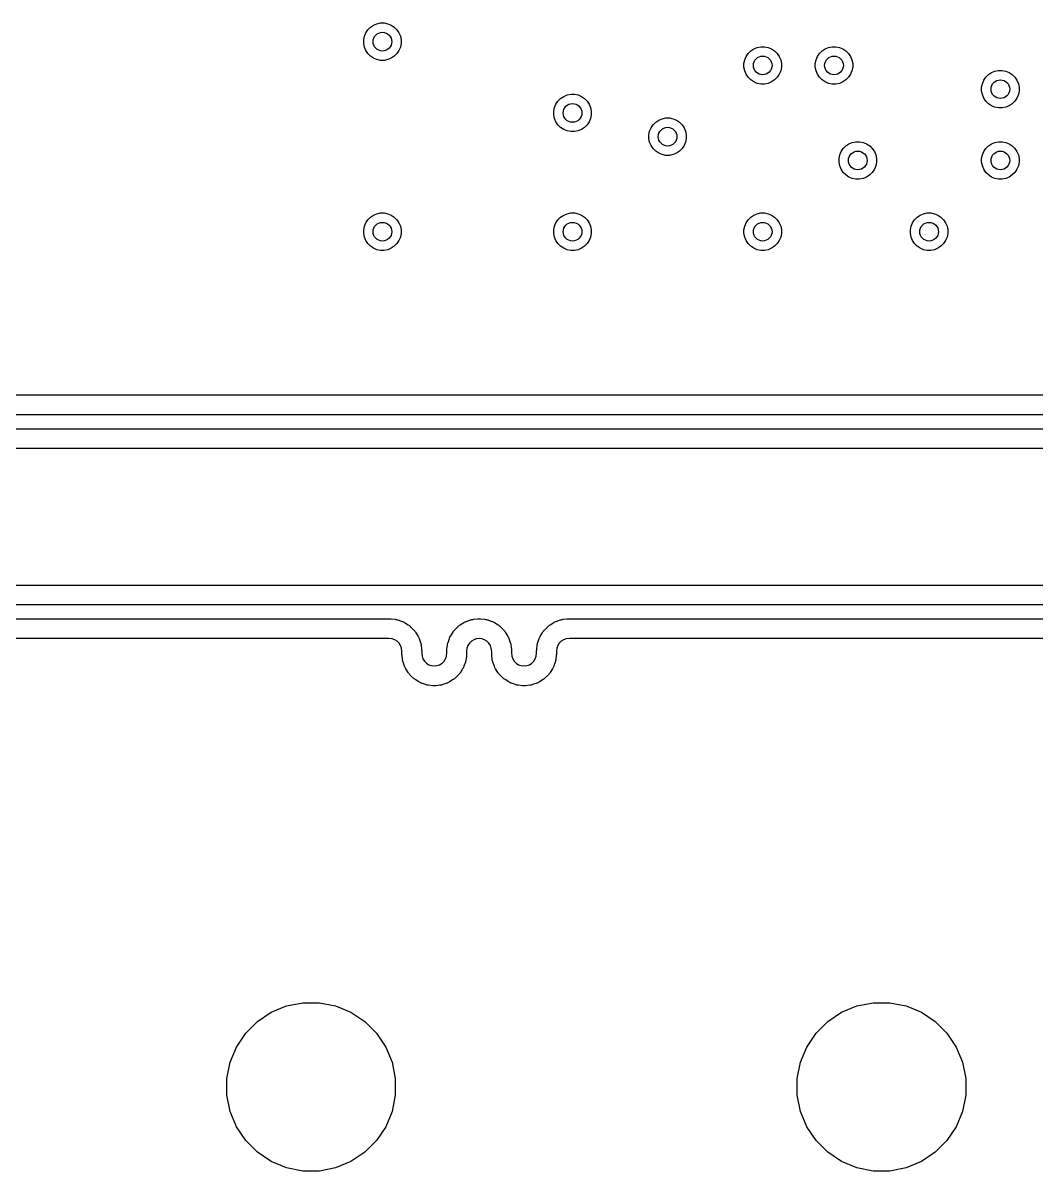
# Model space of a CAD drawing. Extents: x 4.56 to 8.94, y -5.14 to -1.89.
# Drawn here: x 6.748 to 7.281, y -3.644 to -3.04 of the extents above; entities that cross this region are included whole.
import ezdxf

# ---------------------------------------------------------------- set-up
doc = ezdxf.new("R2010")
doc.units = 0
doc.header["$MEASUREMENT"] = 0
doc.layers.add('BLACK', color=7, linetype='CONTINUOUS')

msp = doc.modelspace()

# ---------------------------------------------------------------- linework, layer by layer
at = {"layer": 'BLACK', "linetype": 'CONTINUOUS'}
for p, q in [((6.92878, -3.04534), (6.92985, -3.04373)), ((6.92985, -3.04373), (6.93123, -3.04235)), ((6.93123, -3.04235), (6.93284, -3.04128)), ((6.93284, -3.04128), (6.93463, -3.04054)), ((6.93463, -3.04054), (6.93653, -3.04016)), ((6.93653, -3.04016), (6.93847, -3.04016)), ((6.93847, -3.04016), (6.94037, -3.04054)), ((6.94037, -3.04054), (6.94216, -3.04128)), ((6.94216, -3.04128), (6.94377, -3.04235)), ((6.94377, -3.04235), (6.94515, -3.04373)), ((6.94515, -3.04373), (6.94622, -3.04534)), ((6.92766, -3.04903), (6.92804, -3.04713)), ((6.92766, -3.05097), (6.92766, -3.04903)), ((6.92804, -3.04713), (6.92878, -3.04534)), ((6.94622, -3.04534), (6.94696, -3.04713)), ((6.94696, -3.04713), (6.94734, -3.04903)), ((6.94734, -3.04903), (6.94734, -3.05097)), ((6.92804, -3.05287), (6.92766, -3.05097)), ((6.92878, -3.05466), (6.92804, -3.05287)), ((6.92985, -3.05627), (6.92878, -3.05466)), ((6.93123, -3.05765), (6.92985, -3.05627)), ((6.94515, -3.05627), (6.94377, -3.05765)), ((6.94622, -3.05466), (6.94515, -3.05627)), ((6.94696, -3.05287), (6.94622, -3.05466)), ((6.94734, -3.05097), (6.94696, -3.05287)), ((7.12878, -3.05784), (7.12985, -3.05623)), ((7.12985, -3.05623), (7.13123, -3.05485)), ((7.13123, -3.05485), (7.13284, -3.05378)), ((7.13284, -3.05378), (7.13463, -3.05304)), ((7.13463, -3.05304), (7.13653, -3.05266)), ((7.13653, -3.05266), (7.13847, -3.05266)), ((7.13847, -3.05266), (7.14037, -3.05304)), ((7.14037, -3.05304), (7.14216, -3.05378)), ((7.14216, -3.05378), (7.14377, -3.05485)), ((7.14377, -3.05485), (7.14515, -3.05623)), ((7.14515, -3.05623), (7.14622, -3.05784)), ((7.16628, -3.05784), (7.16735, -3.05623)), ((7.16735, -3.05623), (7.16873, -3.05485)), ((7.16873, -3.05485), (7.17034, -3.05378)), ((7.17034, -3.05378), (7.17213, -3.05304)), ((7.17213, -3.05304), (7.17403, -3.05266)), ((7.17403, -3.05266), (7.17597, -3.05266)), ((7.17597, -3.05266), (7.17787, -3.05304)), ((7.17787, -3.05304), (7.17966, -3.05378)), ((7.17966, -3.05378), (7.18127, -3.05485)), ((7.18127, -3.05485), (7.18265, -3.05623)), ((7.18265, -3.05623), (7.18372, -3.05784)), ((6.93284, -3.05872), (6.93123, -3.05765)), ((6.93463, -3.05946), (6.93284, -3.05872)), ((6.93653, -3.05984), (6.93463, -3.05946)), ((6.93847, -3.05984), (6.93653, -3.05984)), ((6.94037, -3.05946), (6.93847, -3.05984)), ((6.94216, -3.05872), (6.94037, -3.05946)), ((6.94377, -3.05765), (6.94216, -3.05872)), ((7.12766, -3.06153), (7.12804, -3.05963)), ((7.12766, -3.06347), (7.12766, -3.06153)), ((7.12804, -3.05963), (7.12878, -3.05784)), ((7.14622, -3.05784), (7.14696, -3.05963)), ((7.14696, -3.05963), (7.14734, -3.06153)), ((7.14734, -3.06153), (7.14734, -3.06347)), ((7.16516, -3.06153), (7.16554, -3.05963)), ((7.16516, -3.06347), (7.16516, -3.06153)), ((7.16554, -3.05963), (7.16628, -3.05784)), ((7.18372, -3.05784), (7.18446, -3.05963)), ((7.18446, -3.05963), (7.18484, -3.06153)), ((7.18484, -3.06153), (7.18484, -3.06347)), ((7.12804, -3.06537), (7.12766, -3.06347)), ((7.12878, -3.06716), (7.12804, -3.06537)), ((7.12985, -3.06877), (7.12878, -3.06716)), ((7.13123, -3.07015), (7.12985, -3.06877)), ((7.14515, -3.06877), (7.14377, -3.07015)), ((7.14622, -3.06716), (7.14515, -3.06877)), ((7.14696, -3.06537), (7.14622, -3.06716)), ((7.14734, -3.06347), (7.14696, -3.06537)), ((7.16554, -3.06537), (7.16516, -3.06347)), ((7.16628, -3.06716), (7.16554, -3.06537)), ((7.16735, -3.06877), (7.16628, -3.06716)), ((7.16873, -3.07015), (7.16735, -3.06877)), ((7.18265, -3.06877), (7.18127, -3.07015)), ((7.18372, -3.06716), (7.18265, -3.06877)), ((7.18446, -3.06537), (7.18372, -3.06716)), ((7.18484, -3.06347), (7.18446, -3.06537)), ((7.25378, -3.07034), (7.25485, -3.06873)), ((7.25485, -3.06873), (7.25623, -3.06735)), ((7.25623, -3.06735), (7.25784, -3.06628)), ((7.25784, -3.06628), (7.25963, -3.06554)), ((7.25963, -3.06554), (7.26153, -3.06516)), ((7.26153, -3.06516), (7.26347, -3.06516)), ((7.26347, -3.06516), (7.26537, -3.06554)), ((7.26537, -3.06554), (7.26716, -3.06628)), ((7.26716, -3.06628), (7.26877, -3.06735)), ((7.26877, -3.06735), (7.27015, -3.06873)), ((7.27015, -3.06873), (7.27122, -3.07034)), ((7.13284, -3.07122), (7.13123, -3.07015)), ((7.13463, -3.07196), (7.13284, -3.07122)), ((7.13653, -3.07234), (7.13463, -3.07196)), ((7.13847, -3.07234), (7.13653, -3.07234)), ((7.14037, -3.07196), (7.13847, -3.07234)), ((7.14216, -3.07122), (7.14037, -3.07196)), ((7.14377, -3.07015), (7.14216, -3.07122)), ((7.17034, -3.07122), (7.16873, -3.07015)), ((7.17213, -3.07196), (7.17034, -3.07122)), ((7.17403, -3.07234), (7.17213, -3.07196)), ((7.17597, -3.07234), (7.17403, -3.07234)), ((7.17787, -3.07196), (7.17597, -3.07234)), ((7.17966, -3.07122), (7.17787, -3.07196)), ((7.18127, -3.07015), (7.17966, -3.07122)), ((7.25266, -3.07403), (7.25304, -3.07213)), ((7.25266, -3.07597), (7.25266, -3.07403)), ((7.25304, -3.07213), (7.25378, -3.07034)), ((7.27122, -3.07034), (7.27196, -3.07213)), ((7.27196, -3.07213), (7.27234, -3.07403)), ((7.27234, -3.07403), (7.27234, -3.07597)), ((7.02985, -3.08123), (7.03123, -3.07985)), ((7.03123, -3.07985), (7.03284, -3.07878)), ((7.03284, -3.07878), (7.03463, -3.07804)), ((7.03463, -3.07804), (7.03653, -3.07766)), ((7.03653, -3.07766), (7.03847, -3.07766)), ((7.03847, -3.07766), (7.04037, -3.07804)), ((7.04037, -3.07804), (7.04216, -3.07878)), ((7.04216, -3.07878), (7.04377, -3.07985)), ((7.04377, -3.07985), (7.04515, -3.08123)), ((7.25304, -3.07787), (7.25266, -3.07597)), ((7.25378, -3.07966), (7.25304, -3.07787)), ((7.25485, -3.08127), (7.25378, -3.07966)), ((7.27122, -3.07966), (7.27015, -3.08127)), ((7.27196, -3.07787), (7.27122, -3.07966)), ((7.27234, -3.07597), (7.27196, -3.07787)), ((7.02766, -3.08653), (7.02804, -3.08463)), ((7.02766, -3.08847), (7.02766, -3.08653)), ((7.02804, -3.08463), (7.02878, -3.08284)), ((7.02878, -3.08284), (7.02985, -3.08123)), ((7.04515, -3.08123), (7.04622, -3.08284)), ((7.04622, -3.08284), (7.04696, -3.08463)), ((7.04696, -3.08463), (7.04734, -3.08653)), ((7.04734, -3.08653), (7.04734, -3.08847)), ((7.25623, -3.08265), (7.25485, -3.08127)), ((7.25784, -3.08372), (7.25623, -3.08265)), ((7.25963, -3.08446), (7.25784, -3.08372)), ((7.26153, -3.08484), (7.25963, -3.08446)), ((7.26347, -3.08484), (7.26153, -3.08484)), ((7.26537, -3.08446), (7.26347, -3.08484)), ((7.26716, -3.08372), (7.26537, -3.08446)), ((7.26877, -3.08265), (7.26716, -3.08372)), ((7.27015, -3.08127), (7.26877, -3.08265)), ((7.02804, -3.09037), (7.02766, -3.08847)), ((7.02878, -3.09216), (7.02804, -3.09037)), ((7.02985, -3.09377), (7.02878, -3.09216)), ((7.04622, -3.09216), (7.04515, -3.09377)), ((7.04696, -3.09037), (7.04622, -3.09216)), ((7.04734, -3.08847), (7.04696, -3.09037)), ((7.07985, -3.09373), (7.08123, -3.09235)), ((7.08123, -3.09235), (7.08284, -3.09128)), ((7.08284, -3.09128), (7.08463, -3.09054)), ((7.08463, -3.09054), (7.08653, -3.09016)), ((7.08653, -3.09016), (7.08847, -3.09016)), ((7.08847, -3.09016), (7.09037, -3.09054)), ((7.09037, -3.09054), (7.09216, -3.09128)), ((7.09216, -3.09128), (7.09377, -3.09235)), ((7.09377, -3.09235), (7.09515, -3.09373)), ((7.03123, -3.09515), (7.02985, -3.09377)), ((7.03284, -3.09622), (7.03123, -3.09515)), ((7.03463, -3.09696), (7.03284, -3.09622)), ((7.03653, -3.09734), (7.03463, -3.09696)), ((7.03847, -3.09734), (7.03653, -3.09734)), ((7.04037, -3.09696), (7.03847, -3.09734)), ((7.04216, -3.09622), (7.04037, -3.09696)), ((7.04377, -3.09515), (7.04216, -3.09622)), ((7.04515, -3.09377), (7.04377, -3.09515)), ((7.07766, -3.09903), (7.07804, -3.09713)), ((7.07766, -3.10097), (7.07766, -3.09903)), ((7.07804, -3.09713), (7.07878, -3.09534)), ((7.07878, -3.09534), (7.07985, -3.09373)), ((7.09515, -3.09373), (7.09622, -3.09534)), ((7.09622, -3.09534), (7.09696, -3.09713)), ((7.09696, -3.09713), (7.09734, -3.09903)), ((7.09734, -3.09903), (7.09734, -3.10097)), ((7.07804, -3.10287), (7.07766, -3.10097)), ((7.07878, -3.10466), (7.07804, -3.10287)), ((7.07985, -3.10627), (7.07878, -3.10466)), ((7.09622, -3.10466), (7.09515, -3.10627)), ((7.09696, -3.10287), (7.09622, -3.10466)), ((7.09734, -3.10097), (7.09696, -3.10287)), ((7.17985, -3.10623), (7.18123, -3.10485)), ((7.18123, -3.10485), (7.18284, -3.10378)), ((7.18284, -3.10378), (7.18463, -3.10304)), ((7.18463, -3.10304), (7.18653, -3.10266)), ((7.18653, -3.10266), (7.18847, -3.10266)), ((7.18847, -3.10266), (7.19037, -3.10304)), ((7.19037, -3.10304), (7.19216, -3.10378)), ((7.19216, -3.10378), (7.19377, -3.10485)), ((7.19377, -3.10485), (7.19515, -3.10623)), ((7.25485, -3.10623), (7.25623, -3.10485)), ((7.25623, -3.10485), (7.25784, -3.10378)), ((7.25784, -3.10378), (7.25963, -3.10304)), ((7.25963, -3.10304), (7.26153, -3.10266)), ((7.26153, -3.10266), (7.26347, -3.10266)), ((7.26347, -3.10266), (7.26537, -3.10304)), ((7.26537, -3.10304), (7.26716, -3.10378)), ((7.26716, -3.10378), (7.26877, -3.10485)), ((7.26877, -3.10485), (7.27015, -3.10623)), ((7.08123, -3.10765), (7.07985, -3.10627)), ((7.08284, -3.10872), (7.08123, -3.10765)), ((7.08463, -3.10946), (7.08284, -3.10872)), ((7.08653, -3.10984), (7.08463, -3.10946)), ((7.08847, -3.10984), (7.08653, -3.10984)), ((7.09037, -3.10946), (7.08847, -3.10984)), ((7.09216, -3.10872), (7.09037, -3.10946)), ((7.09377, -3.10765), (7.09216, -3.10872)), ((7.09515, -3.10627), (7.09377, -3.10765)), ((7.17766, -3.11153), (7.17804, -3.10963)), ((7.17804, -3.10963), (7.17878, -3.10784)), ((7.17878, -3.10784), (7.17985, -3.10623)), ((7.19515, -3.10623), (7.19622, -3.10784)), ((7.19622, -3.10784), (7.19696, -3.10963)), ((7.19696, -3.10963), (7.19734, -3.11153)), ((7.25266, -3.11153), (7.25304, -3.10963)), ((7.25304, -3.10963), (7.25378, -3.10784)), ((7.25378, -3.10784), (7.25485, -3.10623)), ((7.27015, -3.10623), (7.27122, -3.10784)), ((7.27122, -3.10784), (7.27196, -3.10963)), ((7.27196, -3.10963), (7.27234, -3.11153)), ((7.17766, -3.11347), (7.17766, -3.11153)), ((7.17804, -3.11537), (7.17766, -3.11347)), ((7.17878, -3.11716), (7.17804, -3.11537)), ((7.17985, -3.11877), (7.17878, -3.11716)), ((7.19622, -3.11716), (7.19515, -3.11877)), ((7.19696, -3.11537), (7.19622, -3.11716)), ((7.19734, -3.11347), (7.19696, -3.11537)), ((7.19734, -3.11153), (7.19734, -3.11347)), ((7.25266, -3.11347), (7.25266, -3.11153)), ((7.25304, -3.11537), (7.25266, -3.11347)), ((7.25378, -3.11716), (7.25304, -3.11537)), ((7.25485, -3.11877), (7.25378, -3.11716)), ((7.27122, -3.11716), (7.27015, -3.11877)), ((7.27196, -3.11537), (7.27122, -3.11716)), ((7.27234, -3.11347), (7.27196, -3.11537)), ((7.27234, -3.11153), (7.27234, -3.11347)), ((7.18123, -3.12015), (7.17985, -3.11877)), ((7.18284, -3.12122), (7.18123, -3.12015)), ((7.18463, -3.12196), (7.18284, -3.12122)), ((7.18653, -3.12234), (7.18463, -3.12196)), ((7.18847, -3.12234), (7.18653, -3.12234)), ((7.19037, -3.12196), (7.18847, -3.12234)), ((7.19216, -3.12122), (7.19037, -3.12196)), ((7.19377, -3.12015), (7.19216, -3.12122)), ((7.19515, -3.11877), (7.19377, -3.12015)), ((7.25623, -3.12015), (7.25485, -3.11877)), ((7.25784, -3.12122), (7.25623, -3.12015)), ((7.25963, -3.12196), (7.25784, -3.12122)), ((7.26153, -3.12234), (7.25963, -3.12196)), ((7.26347, -3.12234), (7.26153, -3.12234)), ((7.26537, -3.12196), (7.26347, -3.12234)), ((7.26716, -3.12122), (7.26537, -3.12196)), ((7.26877, -3.12015), (7.26716, -3.12122)), ((7.27015, -3.11877), (7.26877, -3.12015)), ((6.93123, -3.14235), (6.93284, -3.14128)), ((6.93284, -3.14128), (6.93463, -3.14054)), ((6.93463, -3.14054), (6.93653, -3.14016)), ((6.93653, -3.14016), (6.93847, -3.14016)), ((6.93847, -3.14016), (6.94037, -3.14054)), ((6.94037, -3.14054), (6.94216, -3.14128)), ((6.94216, -3.14128), (6.94377, -3.14235)), ((7.03123, -3.14235), (7.03284, -3.14128)), ((7.03284, -3.14128), (7.03463, -3.14054)), ((7.03463, -3.14054), (7.03653, -3.14016)), ((7.03653, -3.14016), (7.03847, -3.14016)), ((7.03847, -3.14016), (7.04037, -3.14054)), ((7.04037, -3.14054), (7.04216, -3.14128)), ((7.04216, -3.14128), (7.04377, -3.14235)), ((7.13123, -3.14235), (7.13284, -3.14128)), ((7.13284, -3.14128), (7.13463, -3.14054)), ((7.13463, -3.14054), (7.13653, -3.14016)), ((7.13653, -3.14016), (7.13847, -3.14016)), ((7.13847, -3.14016), (7.14037, -3.14054)), ((7.14037, -3.14054), (7.14216, -3.14128)), ((7.14216, -3.14128), (7.14377, -3.14235)), ((7.21873, -3.14235), (7.22034, -3.14128)), ((7.22034, -3.14128), (7.22213, -3.14054)), ((7.22213, -3.14054), (7.22403, -3.14016)), ((7.22403, -3.14016), (7.22597, -3.14016)), ((7.22597, -3.14016), (7.22787, -3.14054)), ((7.22787, -3.14054), (7.22966, -3.14128)), ((7.22966, -3.14128), (7.23127, -3.14235)), ((6.92766, -3.14903), (6.92804, -3.14713)), ((6.92804, -3.14713), (6.92878, -3.14534)), ((6.92878, -3.14534), (6.92985, -3.14373)), ((6.92985, -3.14373), (6.93123, -3.14235)), ((6.94377, -3.14235), (6.94515, -3.14373)), ((6.94515, -3.14373), (6.94622, -3.14534)), ((6.94622, -3.14534), (6.94696, -3.14713)), ((6.94696, -3.14713), (6.94734, -3.14903)), ((7.02766, -3.14903), (7.02804, -3.14713)), ((7.02804, -3.14713), (7.02878, -3.14534)), ((7.02878, -3.14534), (7.02985, -3.14373)), ((7.02985, -3.14373), (7.03123, -3.14235)), ((7.04377, -3.14235), (7.04515, -3.14373)), ((7.04515, -3.14373), (7.04622, -3.14534)), ((7.04622, -3.14534), (7.04696, -3.14713)), ((7.04696, -3.14713), (7.04734, -3.14903)), ((7.12766, -3.14903), (7.12804, -3.14713)), ((7.12804, -3.14713), (7.12878, -3.14534)), ((7.12878, -3.14534), (7.12985, -3.14373)), ((7.12985, -3.14373), (7.13123, -3.14235)), ((7.14377, -3.14235), (7.14515, -3.14373)), ((7.14515, -3.14373), (7.14622, -3.14534)), ((7.14622, -3.14534), (7.14696, -3.14713)), ((7.14696, -3.14713), (7.14734, -3.14903)), ((7.21516, -3.14903), (7.21554, -3.14713)), ((7.21554, -3.14713), (7.21628, -3.14534)), ((7.21628, -3.14534), (7.21735, -3.14373)), ((7.21735, -3.14373), (7.21873, -3.14235)), ((7.23127, -3.14235), (7.23265, -3.14373)), ((7.23265, -3.14373), (7.23372, -3.14534)), ((7.23372, -3.14534), (7.23446, -3.14713)), ((7.23446, -3.14713), (7.23484, -3.14903)), ((6.92766, -3.15097), (6.92766, -3.14903)), ((6.92804, -3.15287), (6.92766, -3.15097)), ((6.92878, -3.15466), (6.92804, -3.15287)), ((6.94696, -3.15287), (6.94622, -3.15466)), ((6.94734, -3.15097), (6.94696, -3.15287)), ((6.94734, -3.14903), (6.94734, -3.15097)), ((7.02766, -3.15097), (7.02766, -3.14903)), ((7.02804, -3.15287), (7.02766, -3.15097)), ((7.02878, -3.15466), (7.02804, -3.15287)), ((7.04696, -3.15287), (7.04622, -3.15466)), ((7.04734, -3.15097), (7.04696, -3.15287)), ((7.04734, -3.14903), (7.04734, -3.15097)), ((7.12766, -3.15097), (7.12766, -3.14903)), ((7.12804, -3.15287), (7.12766, -3.15097)), ((7.12878, -3.15466), (7.12804, -3.15287)), ((7.14696, -3.15287), (7.14622, -3.15466)), ((7.14734, -3.15097), (7.14696, -3.15287)), ((7.14734, -3.14903), (7.14734, -3.15097)), ((7.21516, -3.15097), (7.21516, -3.14903)), ((7.21554, -3.15287), (7.21516, -3.15097)), ((7.21628, -3.15466), (7.21554, -3.15287)), ((7.23446, -3.15287), (7.23372, -3.15466)), ((7.23484, -3.15097), (7.23446, -3.15287)), ((7.23484, -3.14903), (7.23484, -3.15097)), ((6.92985, -3.15627), (6.92878, -3.15466)), ((6.93123, -3.15765), (6.92985, -3.15627)), ((6.93284, -3.15872), (6.93123, -3.15765)), ((6.93463, -3.15946), (6.93284, -3.15872)), ((6.93653, -3.15984), (6.93463, -3.15946)), ((6.94037, -3.15946), (6.93847, -3.15984)), ((6.94216, -3.15872), (6.94037, -3.15946)), ((6.94377, -3.15765), (6.94216, -3.15872)), ((6.94515, -3.15627), (6.94377, -3.15765)), ((6.94622, -3.15466), (6.94515, -3.15627)), ((7.02985, -3.15627), (7.02878, -3.15466)), ((7.03123, -3.15765), (7.02985, -3.15627)), ((7.03284, -3.15872), (7.03123, -3.15765)), ((7.03463, -3.15946), (7.03284, -3.15872)), ((7.03653, -3.15984), (7.03463, -3.15946)), ((7.04037, -3.15946), (7.03847, -3.15984)), ((7.04216, -3.15872), (7.04037, -3.15946)), ((7.04377, -3.15765), (7.04216, -3.15872)), ((7.04515, -3.15627), (7.04377, -3.15765)), ((7.04622, -3.15466), (7.04515, -3.15627)), ((7.12985, -3.15627), (7.12878, -3.15466)), ((7.13123, -3.15765), (7.12985, -3.15627)), ((7.13284, -3.15872), (7.13123, -3.15765)), ((7.13463, -3.15946), (7.13284, -3.15872)), ((7.13653, -3.15984), (7.13463, -3.15946)), ((7.14037, -3.15946), (7.13847, -3.15984)), ((7.14216, -3.15872), (7.14037, -3.15946)), ((7.14377, -3.15765), (7.14216, -3.15872)), ((7.14515, -3.15627), (7.14377, -3.15765)), ((7.14622, -3.15466), (7.14515, -3.15627)), ((7.21735, -3.15627), (7.21628, -3.15466)), ((7.21873, -3.15765), (7.21735, -3.15627)), ((7.22034, -3.15872), (7.21873, -3.15765)), ((7.22213, -3.15946), (7.22034, -3.15872)), ((7.22403, -3.15984), (7.22213, -3.15946)), ((7.22787, -3.15946), (7.22597, -3.15984)), ((7.22966, -3.15872), (7.22787, -3.15946)), ((7.23127, -3.15765), (7.22966, -3.15872)), ((7.23265, -3.15627), (7.23127, -3.15765)), ((7.23372, -3.15466), (7.23265, -3.15627)), ((6.93847, -3.15984), (6.93653, -3.15984)), ((7.03847, -3.15984), (7.03653, -3.15984)), ((7.13847, -3.15984), (7.13653, -3.15984)), ((7.22597, -3.15984), (7.22403, -3.15984)), ((4.99659, -3.23593), (7.90341, -3.23593)), ((7.90151, -3.24635), (4.99849, -3.24635)), ((5.00393, -3.25365), (7.64066, -3.25365)), ((7.64085, -3.26407), (5.00583, -3.26407)), ((5.04659, -3.33593), (7.45341, -3.33593)), ((7.45151, -3.34635), (5.04849, -3.34635)), ((5.05393, -3.35365), (6.94066, -3.35365)), ((6.94066, -3.35365), (6.9407, -3.35365)), ((6.9407, -3.35365), (6.94117, -3.35365)), ((6.94117, -3.35365), (6.94139, -3.35365)), ((6.94139, -3.35365), (6.94143, -3.35366)), ((6.94143, -3.35366), (6.94147, -3.35366)), ((6.94147, -3.35366), (6.94169, -3.35368)), ((6.94169, -3.35368), (6.94216, -3.35373)), ((6.94216, -3.35373), (6.94219, -3.35374)), ((6.94219, -3.35374), (6.94417, -3.35396)), ((6.94417, -3.35396), (6.9445, -3.35398)), ((6.9445, -3.35398), (6.94493, -3.35408)), ((6.94493, -3.35408), (6.94536, -3.35417)), ((6.94536, -3.35417), (6.94566, -3.3543)), ((6.94566, -3.3543), (6.94781, -3.35506)), ((6.94781, -3.35506), (6.94813, -3.35514)), ((6.94813, -3.35514), (6.94852, -3.35534)), ((6.94852, -3.35534), (6.94892, -3.35552)), ((6.94892, -3.35552), (6.94919, -3.35572)), ((6.94919, -3.35572), (6.95112, -3.35693)), ((6.95112, -3.35693), (6.95141, -3.35709)), ((6.95141, -3.35709), (6.95175, -3.35737)), ((6.95175, -3.35737), (6.9521, -3.35764)), ((6.9521, -3.35764), (6.95231, -3.35788)), ((6.95231, -3.35788), (6.95393, -3.3595)), ((6.9756, -3.3595), (6.97721, -3.35788)), ((6.97721, -3.35788), (6.97743, -3.35764)), ((6.97743, -3.35764), (6.97777, -3.35737)), ((6.97777, -3.35737), (6.97811, -3.35709)), ((6.97811, -3.35709), (6.9784, -3.35693)), ((6.9784, -3.35693), (6.98033, -3.35572)), ((6.98033, -3.35572), (6.9806, -3.35552)), ((6.9806, -3.35552), (6.981, -3.35534)), ((6.981, -3.35534), (6.98139, -3.35514)), ((6.98139, -3.35514), (6.98171, -3.35506)), ((6.98171, -3.35506), (6.98386, -3.3543)), ((6.98386, -3.3543), (6.98417, -3.35417)), ((6.98417, -3.35417), (6.9846, -3.35408)), ((6.9846, -3.35408), (6.98502, -3.35398)), ((6.98502, -3.35398), (6.98535, -3.35396)), ((6.98535, -3.35396), (6.98762, -3.35371)), ((6.98762, -3.35371), (6.98794, -3.35365)), ((6.98794, -3.35365), (6.98838, -3.35365)), ((6.98838, -3.35365), (6.98882, -3.35365)), ((6.98882, -3.35365), (6.98915, -3.35371)), ((6.98915, -3.35371), (6.99141, -3.35396)), ((6.99141, -3.35396), (6.99174, -3.35398)), ((6.99174, -3.35398), (6.99217, -3.35408)), ((6.99217, -3.35408), (6.9926, -3.35417)), ((6.9926, -3.35417), (6.9929, -3.3543)), ((6.9929, -3.3543), (6.99506, -3.35506)), ((6.99506, -3.35506), (6.99537, -3.35514)), ((6.99537, -3.35514), (6.99577, -3.35534)), ((6.99577, -3.35534), (6.99617, -3.35552)), ((6.99617, -3.35552), (6.99643, -3.35572)), ((6.99643, -3.35572), (6.99836, -3.35693)), ((6.99836, -3.35693), (6.99865, -3.35709)), ((6.99865, -3.35709), (6.99899, -3.35737)), ((6.99899, -3.35737), (6.99934, -3.35764)), ((6.99934, -3.35764), (6.99956, -3.35788)), ((6.99956, -3.35788), (7.00117, -3.3595)), ((7.02284, -3.3595), (7.02445, -3.35788)), ((7.02445, -3.35788), (7.02467, -3.35764)), ((7.02467, -3.35764), (7.02502, -3.35737)), ((7.02502, -3.35737), (7.02536, -3.35709)), ((7.02536, -3.35709), (7.02565, -3.35693)), ((7.02565, -3.35693), (7.02758, -3.35572)), ((7.02758, -3.35572), (7.02785, -3.35552)), ((7.02785, -3.35552), (7.02824, -3.35534)), ((7.02824, -3.35534), (7.02864, -3.35514)), ((7.02864, -3.35514), (7.02896, -3.35506)), ((7.02896, -3.35506), (7.03111, -3.3543)), ((7.03111, -3.3543), (7.03141, -3.35417)), ((7.03141, -3.35417), (7.03184, -3.35408)), ((7.03184, -3.35408), (7.03227, -3.35398)), ((7.03227, -3.35398), (7.0326, -3.35396)), ((7.0326, -3.35396), (7.03457, -3.35374)), ((7.03457, -3.35374), (7.03461, -3.35373)), ((7.03461, -3.35373), (7.03508, -3.35368)), ((7.03508, -3.35368), (7.0353, -3.35366)), ((7.0353, -3.35366), (7.03534, -3.35366)), ((7.03534, -3.35366), (7.03537, -3.35365)), ((7.03537, -3.35365), (7.03559, -3.35365)), ((7.03559, -3.35365), (7.03607, -3.35365)), ((7.03607, -3.35365), (7.0361, -3.35365)), ((7.0361, -3.35365), (7.44607, -3.35365)), ((6.94085, -3.36407), (5.05583, -3.36407)), ((6.9426, -3.36426), (6.94085, -3.36407)), ((6.94399, -3.36475), (6.9426, -3.36426)), ((6.94524, -3.36553), (6.94399, -3.36475)), ((6.95393, -3.3595), (6.95417, -3.35971)), ((6.95417, -3.35971), (6.95444, -3.36006)), ((6.95444, -3.36006), (6.95472, -3.3604)), ((6.95472, -3.3604), (6.95488, -3.36069)), ((6.95488, -3.36069), (6.95609, -3.36262)), ((6.95609, -3.36262), (6.95629, -3.36289)), ((6.95629, -3.36289), (6.95647, -3.36329)), ((6.95647, -3.36329), (6.95667, -3.36368)), ((6.95667, -3.36368), (6.95675, -3.364)), ((6.95675, -3.364), (6.95751, -3.36615)), ((6.97201, -3.36615), (6.97277, -3.364)), ((6.97277, -3.364), (6.97285, -3.36368)), ((6.97285, -3.36368), (6.97305, -3.36329)), ((6.97305, -3.36329), (6.97324, -3.36289)), ((6.97324, -3.36289), (6.97343, -3.36262)), ((6.97343, -3.36262), (6.97464, -3.36069)), ((6.97464, -3.36069), (6.9748, -3.3604)), ((6.9748, -3.3604), (6.97508, -3.36006)), ((6.97508, -3.36006), (6.97535, -3.35971)), ((6.97535, -3.35971), (6.9756, -3.3595)), ((6.98553, -3.36475), (6.98429, -3.36553)), ((6.98692, -3.36426), (6.98553, -3.36475)), ((6.98838, -3.3641), (6.98692, -3.36426)), ((6.98985, -3.36426), (6.98838, -3.3641)), ((6.99124, -3.36475), (6.98985, -3.36426)), ((6.99248, -3.36553), (6.99124, -3.36475)), ((7.00117, -3.3595), (7.00142, -3.35971)), ((7.00142, -3.35971), (7.00169, -3.36006)), ((7.00169, -3.36006), (7.00197, -3.3604)), ((7.00197, -3.3604), (7.00212, -3.36069)), ((7.00212, -3.36069), (7.00334, -3.36262)), ((7.00334, -3.36262), (7.00353, -3.36289)), ((7.00353, -3.36289), (7.00372, -3.36329)), ((7.00372, -3.36329), (7.00391, -3.36368)), ((7.00391, -3.36368), (7.004, -3.364)), ((7.004, -3.364), (7.00475, -3.36615)), ((7.01926, -3.36615), (7.02001, -3.364)), ((7.02001, -3.364), (7.0201, -3.36368)), ((7.0201, -3.36368), (7.0203, -3.36329)), ((7.0203, -3.36329), (7.02048, -3.36289)), ((7.02048, -3.36289), (7.02068, -3.36262)), ((7.02068, -3.36262), (7.02189, -3.36069)), ((7.02189, -3.36069), (7.02204, -3.3604)), ((7.02204, -3.3604), (7.02232, -3.36006)), ((7.02232, -3.36006), (7.02259, -3.35971)), ((7.02259, -3.35971), (7.02284, -3.3595)), ((7.03278, -3.36475), (7.03153, -3.36553)), ((7.03416, -3.36426), (7.03278, -3.36475)), ((7.03592, -3.36407), (7.03416, -3.36426)), ((7.44417, -3.36407), (7.03592, -3.36407)), ((6.94628, -3.36657), (6.94524, -3.36553)), ((6.94706, -3.36782), (6.94628, -3.36657)), ((6.94755, -3.36921), (6.94706, -3.36782)), ((6.94774, -3.37096), (6.94755, -3.36921)), ((6.94774, -3.37147), (6.94774, -3.37096)), ((6.95751, -3.36615), (6.95764, -3.36645)), ((6.95764, -3.36645), (6.95773, -3.36688)), ((6.95773, -3.36688), (6.95783, -3.36731)), ((6.95783, -3.36731), (6.95785, -3.36764)), ((6.95785, -3.36764), (6.95807, -3.36962)), ((6.95807, -3.36962), (6.95808, -3.36965)), ((6.95808, -3.36965), (6.95813, -3.37013)), ((6.95813, -3.37013), (6.95815, -3.37034)), ((6.95815, -3.37034), (6.95815, -3.37038)), ((6.95815, -3.37038), (6.95816, -3.37042)), ((6.95816, -3.37042), (6.95816, -3.37064)), ((6.95816, -3.37064), (6.95816, -3.37111)), ((6.97136, -3.37111), (6.97137, -3.37064)), ((6.97137, -3.37034), (6.9714, -3.37012)), ((6.97137, -3.37038), (6.97137, -3.37034)), ((6.97137, -3.37042), (6.97137, -3.37038)), ((6.97137, -3.37064), (6.97137, -3.37042)), ((6.9714, -3.37012), (6.97144, -3.36965)), ((6.97144, -3.36965), (6.97145, -3.36962)), ((6.97145, -3.36962), (6.97167, -3.36764)), ((6.97167, -3.36764), (6.97169, -3.36731)), ((6.97169, -3.36731), (6.97179, -3.36688)), ((6.97179, -3.36688), (6.97188, -3.36645)), ((6.97188, -3.36645), (6.97201, -3.36615)), ((6.98198, -3.36921), (6.98178, -3.37096)), ((6.98178, -3.37096), (6.98178, -3.37147)), ((6.98246, -3.36782), (6.98198, -3.36921)), ((6.98324, -3.36657), (6.98246, -3.36782)), ((6.98429, -3.36553), (6.98324, -3.36657)), ((6.99352, -3.36657), (6.99248, -3.36553)), ((6.9943, -3.36782), (6.99352, -3.36657)), ((6.99479, -3.36921), (6.9943, -3.36782)), ((6.99499, -3.37096), (6.99479, -3.36921)), ((6.99499, -3.37147), (6.99499, -3.37096)), ((7.00475, -3.36615), (7.00488, -3.36645)), ((7.00488, -3.36645), (7.00497, -3.36688)), ((7.00497, -3.36688), (7.00508, -3.36731)), ((7.00508, -3.36731), (7.00509, -3.36764)), ((7.00509, -3.36764), (7.00531, -3.36962)), ((7.00531, -3.36962), (7.00533, -3.36965)), ((7.00533, -3.36965), (7.00537, -3.37013)), ((7.00537, -3.37013), (7.0054, -3.37034)), ((7.0054, -3.37034), (7.0054, -3.37038)), ((7.0054, -3.37038), (7.0054, -3.37042)), ((7.0054, -3.37042), (7.0054, -3.37064)), ((7.0054, -3.37064), (7.00541, -3.37111)), ((7.0186, -3.37111), (7.01861, -3.37064)), ((7.01861, -3.37034), (7.01864, -3.37012)), ((7.01861, -3.37038), (7.01861, -3.37034)), ((7.01861, -3.37042), (7.01861, -3.37038)), ((7.01861, -3.37064), (7.01861, -3.37042)), ((7.01864, -3.37012), (7.01869, -3.36965)), ((7.01869, -3.36965), (7.0187, -3.36962)), ((7.0187, -3.36962), (7.01892, -3.36764)), ((7.01892, -3.36764), (7.01893, -3.36731)), ((7.01893, -3.36731), (7.01904, -3.36688)), ((7.01904, -3.36688), (7.01913, -3.36645)), ((7.01913, -3.36645), (7.01926, -3.36615)), ((7.02922, -3.36921), (7.02902, -3.37096)), ((7.02902, -3.37096), (7.02902, -3.37147)), ((7.02971, -3.36782), (7.02922, -3.36921)), ((7.03049, -3.36657), (7.02971, -3.36782)), ((7.03153, -3.36553), (7.03049, -3.36657)), ((6.94774, -3.37151), (6.94774, -3.37147)), ((6.94774, -3.37198), (6.94774, -3.37151)), ((6.94774, -3.3722), (6.94774, -3.37198)), ((6.94775, -3.37224), (6.94774, -3.3722)), ((6.94775, -3.37228), (6.94775, -3.37224)), ((6.94777, -3.3725), (6.94775, -3.37228)), ((6.94782, -3.37297), (6.94777, -3.3725)), ((6.94783, -3.373), (6.94782, -3.37297)), ((6.94805, -3.37498), (6.94783, -3.373)), ((6.94807, -3.37531), (6.94805, -3.37498)), ((6.94817, -3.37573), (6.94807, -3.37531)), ((6.94826, -3.37616), (6.94817, -3.37573)), ((6.94839, -3.37647), (6.94826, -3.37616)), ((6.94915, -3.37862), (6.94839, -3.37647)), ((6.95816, -3.37111), (6.95816, -3.37115)), ((6.95816, -3.37115), (6.95816, -3.37166)), ((6.95816, -3.37166), (6.95835, -3.37341)), ((6.95835, -3.37341), (6.95884, -3.3748)), ((6.95884, -3.3748), (6.95962, -3.37604)), ((6.95962, -3.37604), (6.96066, -3.37709)), ((6.96886, -3.37709), (6.9699, -3.37604)), ((6.9699, -3.37604), (6.97068, -3.3748)), ((6.97068, -3.3748), (6.97117, -3.37341)), ((6.97117, -3.37341), (6.97137, -3.37166)), ((6.97137, -3.37115), (6.97136, -3.37111)), ((6.97137, -3.37166), (6.97137, -3.37115)), ((6.98113, -3.37647), (6.98038, -3.37862)), ((6.98126, -3.37616), (6.98113, -3.37647)), ((6.98135, -3.37573), (6.98126, -3.37616)), ((6.98146, -3.37531), (6.98135, -3.37573)), ((6.98147, -3.37498), (6.98146, -3.37531)), ((6.98169, -3.373), (6.98147, -3.37498)), ((6.9817, -3.37297), (6.98169, -3.373)), ((6.98175, -3.37249), (6.9817, -3.37297)), ((6.98177, -3.37228), (6.98175, -3.37249)), ((6.98178, -3.3722), (6.98177, -3.37224)), ((6.98177, -3.37224), (6.98177, -3.37228)), ((6.98178, -3.37147), (6.98178, -3.37151)), ((6.98178, -3.37151), (6.98178, -3.37198)), ((6.98178, -3.37198), (6.98178, -3.3722)), ((6.99498, -3.37151), (6.99499, -3.37147)), ((6.99499, -3.37198), (6.99498, -3.37151)), ((6.99499, -3.3722), (6.99499, -3.37198)), ((6.99499, -3.37224), (6.99499, -3.3722)), ((6.99499, -3.37228), (6.99499, -3.37224)), ((6.99502, -3.3725), (6.99499, -3.37228)), ((6.99506, -3.37297), (6.99502, -3.3725)), ((6.99507, -3.373), (6.99506, -3.37297)), ((6.9953, -3.37498), (6.99507, -3.373)), ((6.99531, -3.37531), (6.9953, -3.37498)), ((6.99541, -3.37573), (6.99531, -3.37531)), ((6.99551, -3.37616), (6.99541, -3.37573)), ((6.99564, -3.37647), (6.99551, -3.37616)), ((6.99639, -3.37862), (6.99564, -3.37647)), ((7.00541, -3.37111), (7.0054, -3.37115)), ((7.0054, -3.37115), (7.0054, -3.37166)), ((7.0054, -3.37166), (7.0056, -3.37341)), ((7.0056, -3.37341), (7.00608, -3.3748)), ((7.00608, -3.3748), (7.00687, -3.37604)), ((7.00687, -3.37604), (7.00791, -3.37709)), ((7.0161, -3.37709), (7.01714, -3.37604)), ((7.01714, -3.37604), (7.01793, -3.3748)), ((7.01793, -3.3748), (7.01841, -3.37341)), ((7.01841, -3.37341), (7.01861, -3.37166)), ((7.01861, -3.37115), (7.0186, -3.37111)), ((7.01861, -3.37166), (7.01861, -3.37115)), ((7.02837, -3.37647), (7.02762, -3.37862)), ((7.0285, -3.37616), (7.02837, -3.37647)), ((7.0286, -3.37573), (7.0285, -3.37616)), ((7.0287, -3.37531), (7.0286, -3.37573)), ((7.02871, -3.37498), (7.0287, -3.37531)), ((7.02894, -3.373), (7.02871, -3.37498)), ((7.02895, -3.37297), (7.02894, -3.373)), ((7.02899, -3.37249), (7.02895, -3.37297)), ((7.02902, -3.37228), (7.02899, -3.37249)), ((7.02902, -3.37147), (7.02903, -3.37151)), ((7.02903, -3.37151), (7.02902, -3.37198)), ((7.02902, -3.37198), (7.02902, -3.3722)), ((7.02902, -3.3722), (7.02902, -3.37224)), ((7.02902, -3.37224), (7.02902, -3.37228)), ((6.94923, -3.37894), (6.94915, -3.37862)), ((6.94943, -3.37933), (6.94923, -3.37894)), ((6.94961, -3.37973), (6.94943, -3.37933)), ((6.94981, -3.38), (6.94961, -3.37973)), ((6.95102, -3.38193), (6.94981, -3.38)), ((6.95118, -3.38222), (6.95102, -3.38193)), ((6.95146, -3.38256), (6.95118, -3.38222)), ((6.95173, -3.38291), (6.95146, -3.38256)), ((6.95197, -3.38312), (6.95173, -3.38291)), ((6.95359, -3.38473), (6.95197, -3.38312)), ((6.96066, -3.37709), (6.96191, -3.37787)), ((6.96191, -3.37787), (6.9633, -3.37835)), ((6.9633, -3.37835), (6.96476, -3.37852)), ((6.96476, -3.37852), (6.96622, -3.37835)), ((6.96622, -3.37835), (6.96761, -3.37787)), ((6.96761, -3.37787), (6.96886, -3.37709)), ((6.97755, -3.38312), (6.97594, -3.38473)), ((6.9778, -3.38291), (6.97755, -3.38312)), ((6.97807, -3.38256), (6.9778, -3.38291)), ((6.97835, -3.38222), (6.97807, -3.38256)), ((6.9785, -3.38193), (6.97835, -3.38222)), ((6.97971, -3.38), (6.9785, -3.38193)), ((6.97991, -3.37973), (6.97971, -3.38)), ((6.98009, -3.37933), (6.97991, -3.37973)), ((6.98029, -3.37894), (6.98009, -3.37933)), ((6.98038, -3.37862), (6.98029, -3.37894)), ((6.99648, -3.37894), (6.99639, -3.37862)), ((6.99667, -3.37933), (6.99648, -3.37894)), ((6.99686, -3.37973), (6.99667, -3.37933)), ((6.99705, -3.38), (6.99686, -3.37973)), ((6.99827, -3.38193), (6.99705, -3.38)), ((6.99842, -3.38222), (6.99827, -3.38193)), ((6.9987, -3.38256), (6.99842, -3.38222)), ((6.99897, -3.38291), (6.9987, -3.38256)), ((6.99922, -3.38312), (6.99897, -3.38291)), ((7.00083, -3.38473), (6.99922, -3.38312)), ((7.00791, -3.37709), (7.00915, -3.37787)), ((7.00915, -3.37787), (7.01054, -3.37835)), ((7.01054, -3.37835), (7.01201, -3.37852)), ((7.01201, -3.37852), (7.01347, -3.37835)), ((7.01347, -3.37835), (7.01486, -3.37787)), ((7.01486, -3.37787), (7.0161, -3.37709)), ((7.02479, -3.38312), (7.02318, -3.38473)), ((7.02504, -3.38291), (7.02479, -3.38312)), ((7.02531, -3.38256), (7.02504, -3.38291)), ((7.02559, -3.38222), (7.02531, -3.38256)), ((7.02574, -3.38193), (7.02559, -3.38222)), ((7.02696, -3.38), (7.02574, -3.38193)), ((7.02715, -3.37973), (7.02696, -3.38)), ((7.02734, -3.37933), (7.02715, -3.37973)), ((7.02753, -3.37894), (7.02734, -3.37933)), ((7.02762, -3.37862), (7.02753, -3.37894)), ((6.9538, -3.38498), (6.95359, -3.38473)), ((6.95415, -3.38525), (6.9538, -3.38498)), ((6.95449, -3.38553), (6.95415, -3.38525)), ((6.95478, -3.38569), (6.95449, -3.38553)), ((6.95671, -3.3869), (6.95478, -3.38569)), ((6.95698, -3.38709), (6.95671, -3.3869)), ((6.95738, -3.38728), (6.95698, -3.38709)), ((6.95777, -3.38748), (6.95738, -3.38728)), ((6.95809, -3.38756), (6.95777, -3.38748)), ((6.96024, -3.38832), (6.95809, -3.38756)), ((6.96054, -3.38845), (6.96024, -3.38832)), ((6.96097, -3.38854), (6.96054, -3.38845)), ((6.9614, -3.38864), (6.96097, -3.38854)), ((6.96173, -3.38866), (6.9614, -3.38864)), ((6.964, -3.38891), (6.96173, -3.38866)), ((6.96432, -3.38897), (6.964, -3.38891)), ((6.96476, -3.38896), (6.96432, -3.38897)), ((6.9652, -3.38897), (6.96476, -3.38896)), ((6.96553, -3.38891), (6.9652, -3.38897)), ((6.96779, -3.38866), (6.96553, -3.38891)), ((6.96812, -3.38864), (6.96779, -3.38866)), ((6.96855, -3.38854), (6.96812, -3.38864)), ((6.96898, -3.38845), (6.96855, -3.38854)), ((6.96928, -3.38832), (6.96898, -3.38845)), ((6.97143, -3.38756), (6.96928, -3.38832)), ((6.97175, -3.38748), (6.97143, -3.38756)), ((6.97214, -3.38728), (6.97175, -3.38748)), ((6.97254, -3.38709), (6.97214, -3.38728)), ((6.97281, -3.3869), (6.97254, -3.38709)), ((6.97474, -3.38569), (6.97281, -3.3869)), ((6.97503, -3.38553), (6.97474, -3.38569)), ((6.97537, -3.38525), (6.97503, -3.38553)), ((6.97572, -3.38498), (6.97537, -3.38525)), ((6.97594, -3.38473), (6.97572, -3.38498)), ((7.00105, -3.38498), (7.00083, -3.38473)), ((7.0014, -3.38525), (7.00105, -3.38498)), ((7.00174, -3.38553), (7.0014, -3.38525)), ((7.00203, -3.38569), (7.00174, -3.38553)), ((7.00396, -3.3869), (7.00203, -3.38569)), ((7.00422, -3.38709), (7.00396, -3.3869)), ((7.00462, -3.38728), (7.00422, -3.38709)), ((7.00502, -3.38748), (7.00462, -3.38728)), ((7.00533, -3.38756), (7.00502, -3.38748)), ((7.00749, -3.38832), (7.00533, -3.38756)), ((7.00779, -3.38845), (7.00749, -3.38832)), ((7.00822, -3.38854), (7.00779, -3.38845)), ((7.00865, -3.38864), (7.00822, -3.38854)), ((7.00898, -3.38866), (7.00865, -3.38864)), ((7.01124, -3.38891), (7.00898, -3.38866)), ((7.01157, -3.38897), (7.01124, -3.38891)), ((7.01201, -3.38896), (7.01157, -3.38897)), ((7.01245, -3.38897), (7.01201, -3.38896)), ((7.01277, -3.38891), (7.01245, -3.38897)), ((7.01504, -3.38866), (7.01277, -3.38891)), ((7.01536, -3.38864), (7.01504, -3.38866)), ((7.01579, -3.38854), (7.01536, -3.38864)), ((7.01622, -3.38845), (7.01579, -3.38854)), ((7.01652, -3.38832), (7.01622, -3.38845)), ((7.01868, -3.38756), (7.01652, -3.38832)), ((7.019, -3.38748), (7.01868, -3.38756)), ((7.01939, -3.38728), (7.019, -3.38748)), ((7.01979, -3.38709), (7.01939, -3.38728)), ((7.02005, -3.3869), (7.01979, -3.38709)), ((7.02198, -3.38569), (7.02005, -3.3869)), ((7.02228, -3.38553), (7.02198, -3.38569)), ((7.02262, -3.38525), (7.02228, -3.38553)), ((7.02296, -3.38498), (7.02262, -3.38525)), ((7.02318, -3.38473), (7.02296, -3.38498)), ((6.87902, -3.56075), (6.88708, -3.55741)), ((6.88708, -3.55741), (6.89564, -3.55571)), ((6.89564, -3.55571), (6.90436, -3.55571)), ((6.90436, -3.55571), (6.91292, -3.55741)), ((6.91292, -3.55741), (6.92098, -3.56075)), ((7.17902, -3.56075), (7.18708, -3.55741)), ((7.18708, -3.55741), (7.19564, -3.55571)), ((7.19564, -3.55571), (7.20436, -3.55571)), ((7.20436, -3.55571), (7.21292, -3.55741)), ((7.21292, -3.55741), (7.22098, -3.56075)), ((6.87177, -3.5656), (6.87902, -3.56075)), ((6.92098, -3.56075), (6.92823, -3.5656)), ((7.17177, -3.5656), (7.17902, -3.56075)), ((7.22098, -3.56075), (7.22823, -3.5656)), ((6.8656, -3.57177), (6.87177, -3.5656)), ((6.92823, -3.5656), (6.9344, -3.57177)), ((7.1656, -3.57177), (7.17177, -3.5656)), ((7.22823, -3.5656), (7.2344, -3.57177)), ((6.86075, -3.57902), (6.8656, -3.57177)), ((6.9344, -3.57177), (6.93925, -3.57902)), ((7.16075, -3.57902), (7.1656, -3.57177)), ((7.2344, -3.57177), (7.23925, -3.57902)), ((6.85741, -3.58708), (6.86075, -3.57902)), ((6.93925, -3.57902), (6.94259, -3.58708)), ((7.15741, -3.58708), (7.16075, -3.57902)), ((7.23925, -3.57902), (7.24259, -3.58708)), ((6.85571, -3.59564), (6.85741, -3.58708)), ((6.94259, -3.58708), (6.94429, -3.59564)), ((7.15571, -3.59564), (7.15741, -3.58708)), ((7.24259, -3.58708), (7.24429, -3.59564)), ((6.85571, -3.60436), (6.85571, -3.59564)), ((6.94429, -3.59564), (6.94429, -3.60436)), ((7.15571, -3.60436), (7.15571, -3.59564)), ((7.24429, -3.59564), (7.24429, -3.60436)), ((6.85741, -3.61292), (6.85571, -3.60436)), ((6.94429, -3.60436), (6.94259, -3.61292)), ((7.15741, -3.61292), (7.15571, -3.60436)), ((7.24429, -3.60436), (7.24259, -3.61292)), ((6.86075, -3.62098), (6.85741, -3.61292)), ((6.94259, -3.61292), (6.93925, -3.62098)), ((7.16075, -3.62098), (7.15741, -3.61292)), ((7.24259, -3.61292), (7.23925, -3.62098)), ((6.8656, -3.62823), (6.86075, -3.62098)), ((6.93925, -3.62098), (6.9344, -3.62823)), ((7.1656, -3.62823), (7.16075, -3.62098)), ((7.23925, -3.62098), (7.2344, -3.62823)), ((6.87177, -3.6344), (6.8656, -3.62823)), ((6.9344, -3.62823), (6.92823, -3.6344)), ((7.17177, -3.6344), (7.1656, -3.62823)), ((7.2344, -3.62823), (7.22823, -3.6344)), ((6.87902, -3.63925), (6.87177, -3.6344)), ((6.92823, -3.6344), (6.92098, -3.63925)), ((7.17902, -3.63925), (7.17177, -3.6344)), ((7.22823, -3.6344), (7.22098, -3.63925)), ((6.88708, -3.64259), (6.87902, -3.63925)), ((6.89564, -3.64429), (6.88708, -3.64259)), ((6.91292, -3.64259), (6.90436, -3.64429)), ((6.92098, -3.63925), (6.91292, -3.64259)), ((7.18708, -3.64259), (7.17902, -3.63925)), ((7.19564, -3.64429), (7.18708, -3.64259)), ((7.21292, -3.64259), (7.20436, -3.64429)), ((7.22098, -3.63925), (7.21292, -3.64259)), ((6.90436, -3.64429), (6.89564, -3.64429)), ((7.20436, -3.64429), (7.19564, -3.64429))]:
    msp.add_line(p, q, dxfattribs=at)
at = {"layer": 'BLACK'}
for centre in [(6.9375, -3.05), (7.1375, -3.0625), (7.175, -3.0625), (7.2625, -3.075), (7.0375, -3.0875), (7.0875, -3.1), (7.1875, -3.1125), (7.2625, -3.1125), (6.9375, -3.15), (7.0375, -3.15), (7.1375, -3.15), (7.225, -3.15)]:
    msp.add_circle(centre, 0.00492, dxfattribs=at)

doc.saveas('drawing.dxf')
